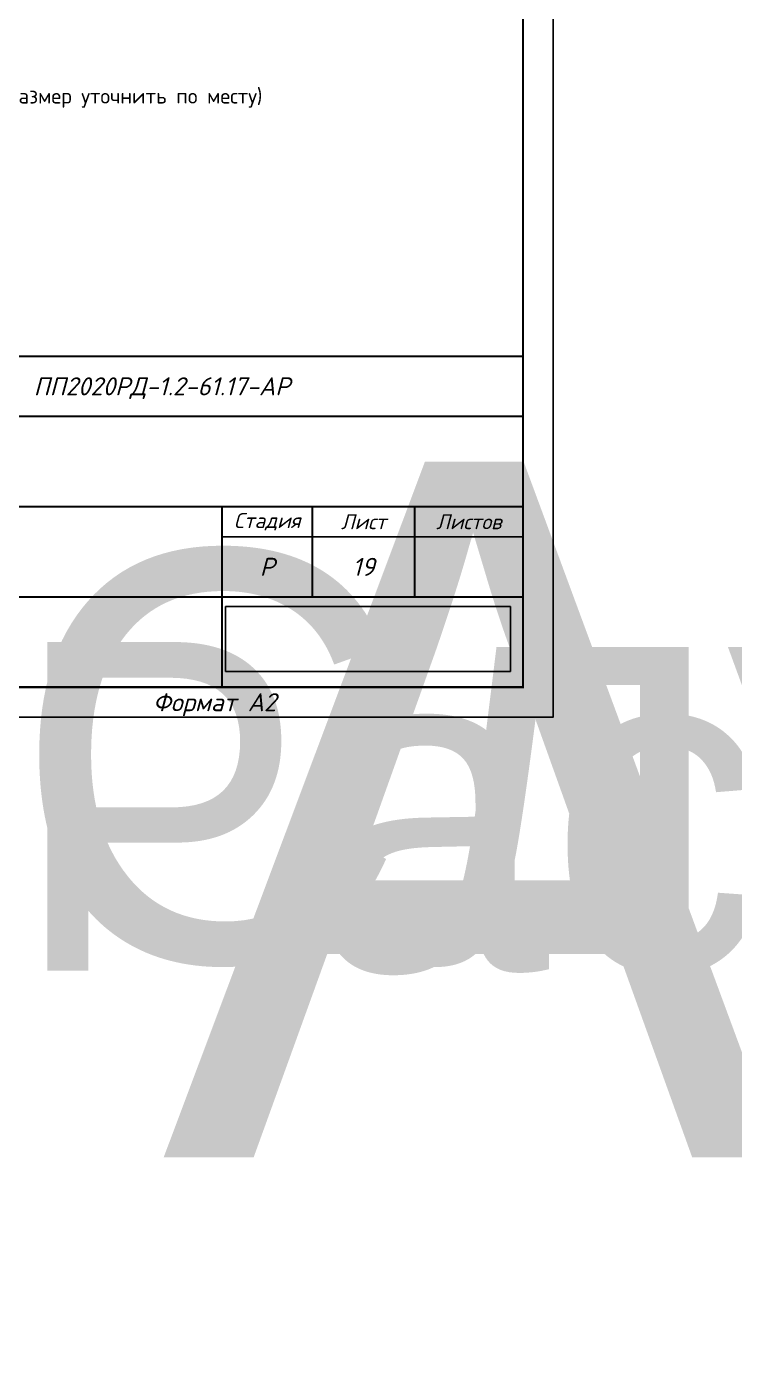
# Model space of a CAD drawing. Header units: millimetres. Extents: x 148937 to 2048786, y 870 to 351006.
# Drawn here: x 699254 to 711007, y 216191 to 238465 of the extents above; entities that cross this region are included whole.
import ezdxf
from ezdxf.enums import TextEntityAlignment as Align

# ---------------------------------------------------------------- set-up
doc = ezdxf.new("R2018")
doc.units = ezdxf.units.MM
doc.styles.add('ICOCPEUR', font='isocpeur.ttf', dxfattribs={"height": 2})
doc.styles.add('М2.5', font='isocpeui.ttf', dxfattribs={"height": 2.5})
doc.styles.add('М3', font='isocpeui.ttf', dxfattribs={"height": 3})
picture_1 = doc.add_image_def('image1.jpg', size_in_pixel=(232, 53))

# ---------------------------------------------------------------- blocks, each defined once
blk = doc.blocks.new('*U427')
blk.add_lwpolyline([(0, 0), (594, 0), (594, 420), (0, 420)], close=True)
at = {"const_width": 0.35}
for points in [[(20, 5), (589, 5), (589, 415), (20, 415)], [(404, 60), (589, 60), (589, 5), (404, 5)]]:
    blk.add_lwpolyline(points, close=True, dxfattribs=at)
for points in [[(589, 50), (469, 50)], [(469, 35), (589, 35)], [(539, 35), (539, 5)], [(554, 35), (554, 20)], [(571, 20), (571, 35)], [(589, 20), (469, 20)]]:
    blk.add_lwpolyline(points, dxfattribs=at)
blk.add_lwpolyline([(589, 30), (539, 30)])
at = {"char_height": 2.5, "width": 10, "attachment_point": 5, "style": 'М2.5'}
for s, insert in [('Стадия', (546.5, 32.5)), ('Лист', (562.5, 32.5)), ('Листов', (580, 32.5))]:
    blk.add_mtext(s, dxfattribs=dict(at, insert=insert))
at = {"style": 'М2.5'}
for tag, height, p in [('ГРАФА_ЗАКАЗЧИК', 2.5, (474.05, 55)), ('ГРАФА_10Ф3-1', 2.5, (405, 32.5)), ('ГРАФА_13Ф3-1', 2.5, (460, 32.5)), ('ГРАФА_10Ф3-2', 2.5, (405, 27.5)), ('ГРАФА_13Ф3-2', 2.5, (460, 27.5)), ('ГРАФА_10Ф3-3', 2.5, (405, 22.5)), ('ГРАФА_13Ф3-3', 2.5, (460, 22.5)), ('ГРАФА_10Ф3-4', 2.5, (405, 17.5)), ('ГРАФА_13Ф3-4', 2.5, (460, 17.5)), ('ГРАФА_10Ф3-5', 2.5, (405, 12.5)), ('ГРАФА_13Ф3-5', 2.5, (460, 12.5)), ('ГРАФА_10Ф3-6', 2.5, (405, 7.5)), ('ГРАФА_13Ф3-6', 2.5, (460, 7.5)), ('СВОЙСТВА_2', 3, (549.57, 2.5)), ('ФОРМАТ', 3, (527.51, 2.5))]:
    blk.add_attdef(tag, text='', height=height, dxfattribs=at).set_placement(p, align=Align.MIDDLE_LEFT)
at = {"style": 'М3'}
for tag, p in [('ГРАФА_1Ф3', (529, 55)), ('ГРАФА_6Ф3', (546.5, 25)), ('ГРАФА_7Ф3', (562.5, 25)), ('ГРАФА_8Ф3', (580, 25))]:
    blk.add_attdef(tag, text='', height=3, dxfattribs=at).set_placement(p, align=Align.MIDDLE_CENTER)
at = {"lineweight": 30, "flags": 104}
for tag, height, p in [('ГРАФА_2Ф3', 2.4, (529, 42.5)), ('ГРАФА_3Ф3', 2.5, (504, 27.5)), ('ГРАФА_4Ф3', 2.5, (504, 12.5))]:
    blk.add_attdef(tag, text='', height=height, dxfattribs=at).set_placement(p, align=Align.MIDDLE_CENTER)

msp = doc.modelspace()

# ---------------------------------------------------------------- block references
ref = msp.add_blockref('*U427', (648598.19361, 226991), dxfattribs=dict(xscale=100, yscale=100, zscale=100))
ref.add_attrib('ГРАФА_1Ф3', 'ПП2020РД-1.2-61.17-АР', dxfattribs={"height": 300, "style": 'М3'}).set_placement((701498.15642, 232491), align=Align.MIDDLE_CENTER)
lines = msp.add_mtext('Аэропортовый комплекс на аэродроме "Левашово". I Этап. Сектор Гражданской авиации (создание технической возможности эксплуатации гражданских судов по МК-258). Этап I.II', dxfattribs={"insert": (701498.15642, 231241), "char_height": 11562.6848732, "attachment_point": 1})
ref.add_attrib('ГРАФА_2Ф3', '', (701498.15642, 231241), dxfattribs={"flags": 104}).embed_mtext(lines)
lines = msp.add_mtext('Служебное здание АС', dxfattribs={"insert": (698998.16881, 229741), "char_height": 6805.0588275, "attachment_point": 1})
ref.add_attrib('ГРАФА_3Ф3', '', (698998.16881, 229741), dxfattribs={"flags": 104}).embed_mtext(lines)
lines = msp.add_mtext('Раскладка панелей в осях 1-10; в осях 10-1; в осях В-А', dxfattribs={"insert": (698998.16881, 228241), "char_height": 5459.6348217, "attachment_point": 1})
ref.add_attrib('ГРАФА_4Ф3', '', (698998.16881, 228241), dxfattribs={"flags": 104}).embed_mtext(lines)
ref.add_attrib('ГРАФА_6Ф3', 'Р', dxfattribs={"height": 300, "style": 'М3'}).set_placement((703248.16881, 229491), align=Align.MIDDLE_CENTER)
ref.add_attrib('ГРАФА_7Ф3', '19', dxfattribs={"height": 300, "style": 'М3'}).set_placement((704848.16881, 229491), align=Align.MIDDLE_CENTER)
ref.add_attrib('ФОРМАТ', 'Формат А2', dxfattribs={"height": 300, "style": 'М2.5'}).set_placement((701349.67916, 227241), align=Align.MIDDLE_LEFT)

# ---------------------------------------------------------------- texts
at = {"color": 0, "lineweight": -2, "insert": (692099.97373, 237439.9387), "char_height": 250, "width": 12787.8051939, "attachment_point": 1, "style": 'ICOCPEUR'}
msp.add_mtext('Подрезка после монтажа сэндвич-панели (размер уточнить по месту)', dxfattribs=at)

# ---------------------------------------------------------------- pictures from other files: only their frames are drawn
at = {"color": 7, "ltscale": 75}
image = msp.add_image(picture_1, insert=(702556.4206, 227750.94258), size_in_units=(4734.73319, 1081.64163), dxfattribs=at)
image.dxf.flags = 7

doc.saveas('drawing.dxf')
